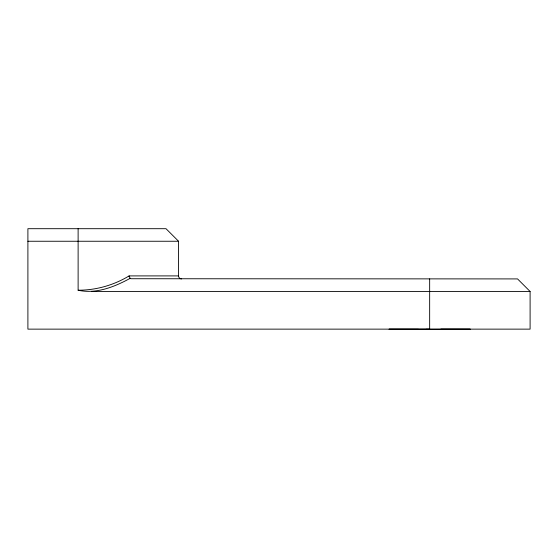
<?xml version="1.0" encoding="UTF-8"?>
<svg xmlns="http://www.w3.org/2000/svg" width="558" height="558" viewBox="0 0 558 558"><rect width="100%" height="100%" fill="white"/><g stroke="black" fill="none" stroke-linecap="round" stroke-linejoin="round"><path stroke-width="0.84" d="M181.573 278.916A3.013 3.013 0 0 1 178.56 275.903L129.107 275.903C117.571 282.913 104.59 287.53 91.212 289.344A70.503 50.583 0 0 1 78.12 290.223L78.12 228.696M129.582 278.644L130.188 278.296L129.254 276.552M129.449 278.721C113.999 287.091 95.871 294.185 78.12 290.223M27.9 241.251L178.56 241.251L178.56 275.903M91.603 291.471L530.1 291.471L530.1 329.136L27.9 329.136L27.9 228.696L166.005 228.696L178.56 241.251M426.005 329.304L470.338 329.22L440.855 329.136M418.465 329.304L388.982 329.22L429.66 329.136L429.66 278.916M530.1 291.471L517.545 278.916L130.99 278.728A1.667 1.179 0 0 1 130.446 278.505M129.205 276.426L129.163 276.336A1.067 1.067 0 0 1 129.093 275.903"/></g></svg>
